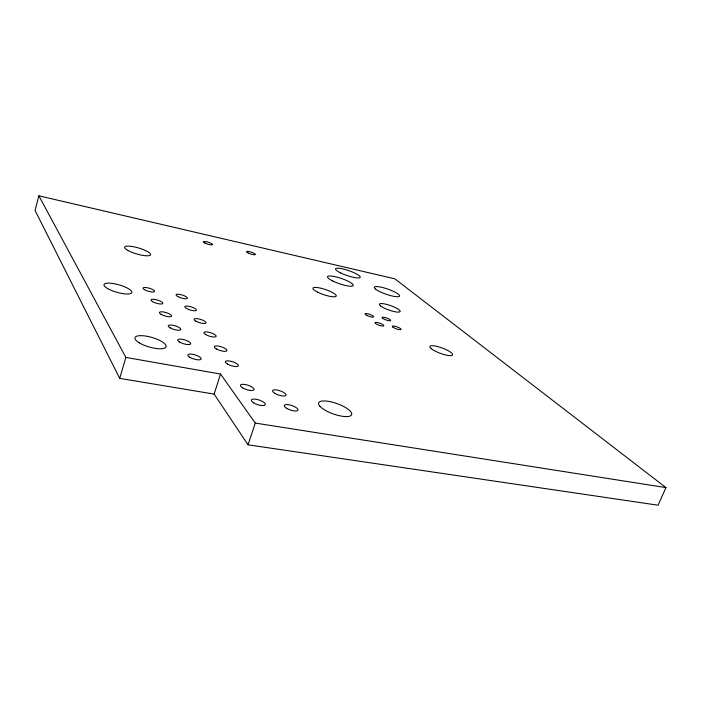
<?xml version="1.0" encoding="UTF-8"?>
<svg xmlns="http://www.w3.org/2000/svg" width="701" height="701" viewBox="0 0 701 701"><rect width="100%" height="100%" fill="white"/><g stroke="black" fill="none" stroke-linecap="round" stroke-linejoin="round"><path stroke-width="1.05" d="M38.862 195.798L35.05 210.423L119.705 378.382L214.129 394.111L248.04 444.811L658.081 505.202L665.95 487.607L394.873 278.84L38.862 195.798L125.865 357.422L119.705 378.382M214.129 394.111L220.543 374.045L125.865 357.422M248.04 444.811L255.269 423.08L220.543 374.045M255.269 423.08L665.95 487.607M128.169 250.581A13.494 3.137 16.4 0 0 150.032 255.33A13.494 3.137 16.4 0 0 134.592 246.945A13.494 3.137 16.4 0 0 128.169 250.581M319.945 406.282A17.516 5.494 19.6 0 0 348.528 416.447A17.516 5.494 19.6 0 0 336.997 403.601A17.516 5.494 19.6 0 0 319.945 406.282M317.579 292.133A12.285 2.708 18.7 0 0 336.191 296.173A12.285 2.708 18.7 0 0 320.059 288.023A12.285 2.708 18.7 0 0 317.579 292.133M107.63 288.567A14.476 3.873 15.9 0 0 131.253 293.272A14.476 3.873 15.9 0 0 114.92 283.852A14.476 3.873 15.9 0 0 107.63 288.567M139.315 342.868A16.228 4.96 16.2 0 0 165.585 347.556A16.228 4.96 16.2 0 0 146.711 336.226A16.228 4.96 16.2 0 0 139.315 342.868M204.832 243.019A4.767 0.999 17.3 0 0 212.403 244.745A4.767 0.999 17.3 0 0 206.672 241.792A4.767 0.999 17.3 0 0 204.832 243.019M248.031 252.938A4.662 0.973 17.8 0 0 255.33 254.612A4.662 0.973 17.8 0 0 249.538 251.668A4.662 0.973 17.8 0 0 248.031 252.938M275.02 393.445A7.054 2.234 18.6 0 0 285.938 395.294A7.054 2.234 18.6 0 0 276.974 390.019A7.054 2.234 18.6 0 0 275.02 393.445M242.739 387.907A7.159 2.296 18 0 0 253.972 389.817A7.159 2.296 18 0 0 245.07 384.507A7.159 2.296 18 0 0 242.739 387.907M375.587 289.11A13.345 2.699 19.3 0 0 397.406 296.751A13.345 2.699 19.3 0 0 387.758 289.075A13.345 2.699 19.3 0 0 375.587 289.11M340.651 272.934A13.039 2.585 18.9 0 0 360.183 277.386A13.039 2.585 18.9 0 0 342.807 268.939A13.039 2.585 18.9 0 0 340.651 272.934M332.765 281.022A13.608 2.822 18.8 0 0 353.225 285.596A13.608 2.822 18.8 0 0 335.157 276.685A13.608 2.822 18.8 0 0 332.765 281.022M366.868 315.424A4.592 1.043 19.3 0 0 373.686 316.87A4.592 1.043 19.3 0 0 367.526 313.741A4.592 1.043 19.3 0 0 366.868 315.424M375.429 323.371A4.688 1.087 19.5 0 0 383.07 326.079A4.688 1.087 19.5 0 0 379.776 323.187A4.688 1.087 19.5 0 0 375.429 323.371M392.779 327.034A4.653 1.069 19.7 0 0 400.367 329.715A4.653 1.069 19.7 0 0 396.994 326.832A4.653 1.069 19.7 0 0 392.779 327.034M382.509 318.166A4.556 1.025 19.5 0 0 389.958 320.795A4.556 1.025 19.5 0 0 386.707 318.017A4.556 1.025 19.5 0 0 382.509 318.166M431.229 348.642A12.162 2.839 20.3 0 0 451.05 355.626A12.162 2.839 20.3 0 0 441.437 347.722A12.162 2.839 20.3 0 0 431.229 348.642M380.468 305.811A11.023 2.366 19.5 0 0 398.475 312.138A11.023 2.366 19.5 0 0 390.492 305.575A11.023 2.366 19.5 0 0 380.468 305.811M144.599 289.723A6.055 1.586 16.4 0 0 154.413 291.721A6.055 1.586 16.4 0 0 147.447 287.76A6.055 1.586 16.4 0 0 144.599 289.723M152.616 301.693A6.221 1.682 16.5 0 0 162.667 303.699A6.221 1.682 16.5 0 0 155.473 299.564A6.221 1.682 16.5 0 0 152.616 301.693M161.099 314.372A6.397 1.788 16.6 0 0 171.412 316.379A6.397 1.788 16.6 0 0 163.955 312.059A6.397 1.788 16.6 0 0 161.099 314.372M170.098 327.814A6.572 1.893 16.7 0 0 180.683 329.82A6.572 1.893 16.7 0 0 172.954 325.29A6.572 1.893 16.7 0 0 170.098 327.814M179.658 342.088A6.773 2.015 16.8 0 0 190.523 344.095A6.773 2.015 16.8 0 0 182.505 339.345A6.773 2.015 16.8 0 0 179.658 342.088M189.84 357.291A6.975 2.156 17 0 0 201.003 359.28A6.975 2.156 17 0 0 192.661 354.294A6.975 2.156 17 0 0 189.84 357.291M177.712 296.505A5.95 1.551 16.9 0 0 187.263 298.451A5.95 1.551 16.9 0 0 180.236 294.508A5.95 1.551 16.9 0 0 177.712 296.505M186.554 308.501A6.107 1.639 17 0 0 196.324 310.447A6.107 1.639 17 0 0 189.06 306.337A6.107 1.639 17 0 0 186.554 308.501M195.894 321.189A6.283 1.735 17.1 0 0 205.91 323.143A6.283 1.735 17.1 0 0 198.383 318.841A6.283 1.735 17.1 0 0 195.894 321.189M205.796 334.631A6.458 1.849 17.3 0 0 216.066 336.585A6.458 1.849 17.3 0 0 208.267 332.09A6.458 1.849 17.3 0 0 205.796 334.631M216.302 348.905A6.651 1.963 17.4 0 0 226.844 350.85A6.651 1.963 17.4 0 0 218.738 346.136A6.651 1.963 17.4 0 0 216.302 348.905M227.483 364.073A6.852 2.085 17.6 0 0 238.296 366.01A6.852 2.085 17.6 0 0 229.875 361.068A6.852 2.085 17.6 0 0 227.483 364.073M286.77 408.394A7.255 2.366 18.8 0 0 297.943 410.225A7.255 2.366 18.8 0 0 288.654 404.714A7.255 2.366 18.8 0 0 286.77 408.394M253.727 402.926A7.361 2.436 18.2 0 0 265.232 404.801A7.361 2.436 18.2 0 0 255.996 399.246A7.361 2.436 18.2 0 0 253.727 402.926"/></g></svg>
